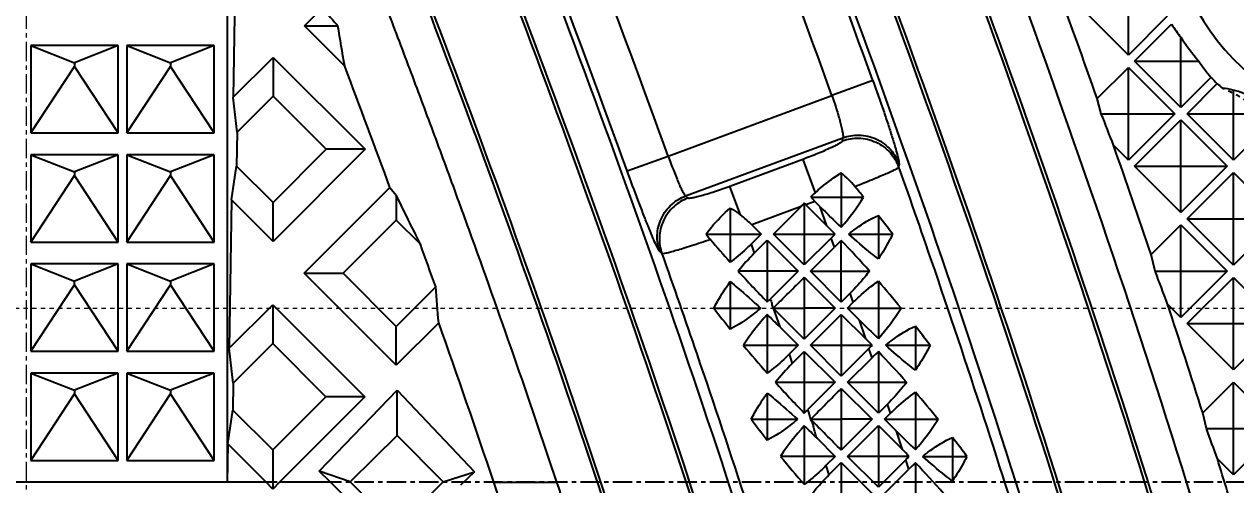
# Model space of a CAD drawing. Header units: millimetres. Extents: x 2089 to 2530, y 1631 to 2074.
# Drawn here: x 2248.25 to 2276.14, y 1901.51 to 1912.11 of the extents above; entities that cross this region are included whole.
import ezdxf

# ---------------------------------------------------------------- set-up
doc = ezdxf.new("R2010")
doc.units = ezdxf.units.MM
doc.linetypes.add('CENTER', pattern=[0.6, 0.375, -0.075, 0.075, -0.075])
doc.linetypes.add('HIDDEN', pattern=[0.2, 0.1, -0.1])
doc.layers.add('center', color=1, linetype='CENTER', lineweight=9)
doc.layers.add('cool', color=153, linetype='HIDDEN', lineweight=9)
doc.layers.add('DEFAULT_2', color=8, linetype='HIDDEN')
doc.styles.get("Standard").update_dxf_attribs({"font": 'arial.ttf'})
doc.dimstyles.new('副本 ISO-25-1', dxfattribs={"dimtxt": 5, "dimasz": 5, "dimexe": 0, "dimexo": 0, "dimgap": 0, "dimtad": 1, "dimtxsty": 'Standard', "dimcen": 0, "dimclrd": 4, "dimclre": 4, "dimclrt": 6, "dimazin": 0, "dimtfac": 1, "dimtofl": 0, "dimtmove": 0, "dimatfit": 3, "dimfxl": 0, "dimarcsym": 0})

# ---------------------------------------------------------------- blocks, each defined once
blk = doc.blocks.new('3')
at = {"color": 1, "linetype": 'CENTER', "ltscale": 1.181757}
blk.add_line((-0.15, -456.331), (189.85, -456.331), dxfattribs=at)
at = {"layer": 'cool', "ltscale": 0.932966}
blk.add_line((14.18, -452.331), (175.52, -452.331), dxfattribs=at)
blk = doc.blocks.new('*D81')
at = {"color": 4, "linetype": 'Continuous', "lineweight": -2, "transparency": 16777216}
blk.add_line((2319.933, 1901.577), (2357.456, 1901.577), dxfattribs=at)
at = {"layer": 'Defpoints', "color": 0, "transparency": 16777216}
for p in [(2319.933, 1901.577), (2350.286, 1901.577), (2248.301, 1863.577)]:
    blk.add_point(p, dxfattribs=at)
at = {"color": 6, "transparency": 16777216, "insert": (2353.871, 1904.131), "char_height": 5, "attachment_point": 5}
blk.add_mtext('38', dxfattribs=at)
blk = doc.blocks.new('*D104')
at = {"color": 4, "linetype": 'Continuous', "lineweight": -2, "transparency": 16777216}
blk.add_line((2263.119, 1914.627), (2367.196, 1914.627), dxfattribs=at)
at = {"layer": 'Defpoints', "color": 0, "transparency": 16777216}
for p in [(2263.119, 1914.627), (2350.286, 1914.627), (2248.301, 1863.577)]:
    blk.add_point(p, dxfattribs=at)
at = {"color": 6, "transparency": 16777216, "insert": (2358.741, 1917.632), "char_height": 5, "attachment_point": 5}
blk.add_mtext('51,05', dxfattribs=at)
blk = doc.blocks.new('*D105')
at = {"color": 4, "linetype": 'Continuous', "lineweight": -2, "transparency": 16777216}
for p, q in [((2330.286, 1916.555), (2340.286, 1921.944)), ((2340.286, 1921.944), (2367.169, 1921.944)), ((2282.505, 1916.555), (2330.286, 1916.555))]:
    blk.add_line(p, q, dxfattribs=at)
at = {"layer": 'Defpoints', "color": 0, "transparency": 16777216}
for p in [(2350.286, 1921.944), (2282.505, 1916.555), (2248.301, 1863.577)]:
    blk.add_point(p, dxfattribs=at)
at = {"color": 6, "transparency": 16777216, "insert": (2358.728, 1924.949), "char_height": 5, "attachment_point": 5}
blk.add_mtext('52,98', dxfattribs=at)
blk = doc.blocks.new('*D106')
at = {"color": 4, "linetype": 'Continuous', "lineweight": -2, "transparency": 16777216}
blk.add_line((2289.301, 1939.577), (2357.404, 1939.577), dxfattribs=at)
at = {"layer": 'Defpoints', "color": 0, "transparency": 16777216}
for p in [(2289.301, 1939.577), (2350.286, 1939.577), (2248.301, 1863.577)]:
    blk.add_point(p, dxfattribs=at)
at = {"color": 6, "transparency": 16777216, "insert": (2353.845, 1942.13), "char_height": 5, "attachment_point": 5}
blk.add_mtext('76', dxfattribs=at)
blk = doc.blocks.new('*D107')
at = {"color": 4, "linetype": 'Continuous', "lineweight": -2, "transparency": 16777216}
blk.add_line((2248.301, 1951.21), (2367.166, 1951.21), dxfattribs=at)
at = {"layer": 'Defpoints', "color": 0, "transparency": 16777216}
for p in [(2248.301, 1951.21), (2350.286, 1951.21), (2248.301, 1863.577)]:
    blk.add_point(p, dxfattribs=at)
at = {"color": 6, "transparency": 16777216, "insert": (2358.726, 1954.215), "char_height": 5, "attachment_point": 5}
blk.add_mtext('87,63', dxfattribs=at)
blk = doc.blocks.new('*D108')
at = {"color": 4, "linetype": 'Continuous', "lineweight": -2, "transparency": 16777216}
for p, q in [((2248.301, 1967.004), (2330.286, 1967.004)), ((2330.286, 1967.004), (2340.286, 1960.5)), ((2340.286, 1960.5), (2370.573, 1960.5))]:
    blk.add_line(p, q, dxfattribs=at)
at = {"layer": 'Defpoints', "color": 0, "transparency": 16777216}
for p in [(2248.301, 1967.004), (2350.286, 1960.5), (2248.301, 1863.577)]:
    blk.add_point(p, dxfattribs=at)
at = {"color": 6, "transparency": 16777216, "insert": (2360.43, 1963.504), "char_height": 5, "attachment_point": 5}
blk.add_mtext('103,43', dxfattribs=at)
blk = doc.blocks.new('*D109')
at = {"color": 4, "linetype": 'Continuous', "lineweight": -2, "transparency": 16777216}
blk.add_line((2273.301, 1970.577), (2360.863, 1970.577), dxfattribs=at)
at = {"layer": 'Defpoints', "color": 0, "transparency": 16777216}
for p in [(2273.301, 1970.577), (2350.286, 1970.577), (2248.301, 1863.577)]:
    blk.add_point(p, dxfattribs=at)
at = {"color": 6, "transparency": 16777216, "insert": (2355.575, 1973.13), "char_height": 5, "attachment_point": 5}
blk.add_mtext('107', dxfattribs=at)
blk = doc.blocks.new('*D110')
at = {"color": 4, "linetype": 'Continuous', "lineweight": -2, "transparency": 16777216}
blk.add_line((2324.901, 1993.577), (2360.846, 1993.577), dxfattribs=at)
at = {"layer": 'Defpoints', "color": 0, "transparency": 16777216}
for p in [(2324.901, 1993.577), (2350.286, 1993.577), (2248.301, 1863.577)]:
    blk.add_point(p, dxfattribs=at)
at = {"color": 6, "transparency": 16777216, "insert": (2355.566, 1996.132), "char_height": 5, "attachment_point": 5}
blk.add_mtext('130', dxfattribs=at)
blk = doc.blocks.new('*D82')
at = {"color": 4, "linetype": 'Continuous', "lineweight": -2, "transparency": 16777216}
blk.add_line((2248.301, 2000.77), (2248.301, 2021.007), dxfattribs=at)
at = {"layer": 'Defpoints', "color": 0, "transparency": 16777216}
for p in [(2248.301, 2017.746), (2248.301, 2000.77), (2248.301, 1863.577)]:
    blk.add_point(p, dxfattribs=at)
at = {"color": 6, "transparency": 16777216, "insert": (2245.748, 2019.376), "char_height": 5, "attachment_point": 5, "rotation": 90}
blk.add_mtext('0', dxfattribs=at)
blk = doc.blocks.new('*D123')
at = {"color": 4, "linetype": 'Continuous', "lineweight": -2, "transparency": 16777216}
blk.add_line((2273.301, 1973.877), (2273.301, 2025.031), dxfattribs=at)
at = {"layer": 'Defpoints', "color": 0, "transparency": 16777216}
for p in [(2273.301, 2017.746), (2273.301, 1973.877), (2248.301, 1863.577)]:
    blk.add_point(p, dxfattribs=at)
at = {"color": 6, "transparency": 16777216, "insert": (2270.748, 2021.389), "char_height": 5, "attachment_point": 5, "rotation": 90}
blk.add_mtext('25', dxfattribs=at)
blk = doc.blocks.new('*D124')
at = {"color": 4, "linetype": 'Continuous', "lineweight": -2, "transparency": 16777216}
blk.add_line((2289.301, 1942.877), (2289.301, 2024.144), dxfattribs=at)
at = {"layer": 'Defpoints', "color": 0, "transparency": 16777216}
for p in [(2289.301, 2017.746), (2289.301, 1942.877), (2248.301, 1863.577)]:
    blk.add_point(p, dxfattribs=at)
at = {"color": 6, "transparency": 16777216, "insert": (2286.791, 2020.945), "char_height": 5, "attachment_point": 5, "rotation": 90}
blk.add_mtext('41', dxfattribs=at)
blk = doc.blocks.new('*D125')
at = {"color": 4, "linetype": 'Continuous', "lineweight": -2, "transparency": 16777216}
blk.add_line((2283.485, 1918.755), (2283.485, 2034.625), dxfattribs=at)
at = {"layer": 'Defpoints', "color": 0, "transparency": 16777216}
for p in [(2283.485, 2017.746), (2283.485, 1918.755), (2248.301, 1863.577)]:
    blk.add_point(p, dxfattribs=at)
at = {"color": 6, "transparency": 16777216, "insert": (2280.481, 2026.186), "char_height": 5, "attachment_point": 5, "rotation": 90}
blk.add_mtext('35,18', dxfattribs=at)
blk = doc.blocks.new('*D126')
at = {"color": 4, "linetype": 'Continuous', "lineweight": -2, "transparency": 16777216}
blk.add_line((2263.119, 1916.827), (2263.119, 2034.097), dxfattribs=at)
at = {"layer": 'Defpoints', "color": 0, "transparency": 16777216}
for p in [(2263.119, 2017.746), (2263.119, 1916.827), (2248.301, 1863.577)]:
    blk.add_point(p, dxfattribs=at)
at = {"color": 6, "transparency": 16777216, "insert": (2260.114, 2025.921), "char_height": 5, "attachment_point": 5, "rotation": 90}
blk.add_mtext('14,82', dxfattribs=at)
blk = doc.blocks.new('*D127')
at = {"color": 4, "linetype": 'Continuous', "lineweight": -2, "transparency": 16777216}
blk.add_line((2318.301, 2000.177), (2318.301, 2024.85), dxfattribs=at)
at = {"layer": 'Defpoints', "color": 0, "transparency": 16777216}
for p in [(2318.301, 2017.746), (2318.301, 2000.177), (2248.301, 1863.577)]:
    blk.add_point(p, dxfattribs=at)
at = {"color": 6, "transparency": 16777216, "insert": (2315.748, 2021.298), "char_height": 5, "attachment_point": 5, "rotation": 90}
blk.add_mtext('70', dxfattribs=at)
blk = doc.blocks.new('*D91')
at = {"color": 4, "linetype": 'Continuous', "lineweight": -2, "transparency": 16777216}
blk.add_line((2163.032, 1901.577), (2141.504, 1901.577), dxfattribs=at)
at = {"layer": 'Defpoints', "color": 0, "transparency": 16777216}
for p in [(2148.673, 1901.577), (2163.032, 1901.577), (2248.301, 1863.577)]:
    blk.add_point(p, dxfattribs=at)
at = {"color": 6, "transparency": 16777216, "insert": (2145.088, 1904.131), "char_height": 5, "attachment_point": 5}
blk.add_mtext('38', dxfattribs=at)
blk = doc.blocks.new('*D92')
at = {"color": 4, "linetype": 'Continuous', "lineweight": -2, "transparency": 16777216}
for p, q in [((2168.673, 1914.551), (2158.673, 1910.284)), ((2231.896, 1914.551), (2168.673, 1914.551)), ((2158.673, 1910.284), (2131.801, 1910.284))]:
    blk.add_line(p, q, dxfattribs=at)
at = {"layer": 'Defpoints', "color": 0, "transparency": 16777216}
for p in [(2231.896, 1914.551), (2148.673, 1910.284), (2248.301, 1863.577)]:
    blk.add_point(p, dxfattribs=at)
at = {"color": 6, "transparency": 16777216, "insert": (2140.237, 1913.289), "char_height": 5, "attachment_point": 5}
blk.add_mtext('50,97', dxfattribs=at)
blk = doc.blocks.new('*D93')
at = {"color": 4, "linetype": 'Continuous', "lineweight": -2, "transparency": 16777216}
blk.add_line((2211.765, 1916.555), (2131.79, 1916.555), dxfattribs=at)
at = {"layer": 'Defpoints', "color": 0, "transparency": 16777216}
for p in [(2148.673, 1916.555), (2211.765, 1916.555), (2248.301, 1863.577)]:
    blk.add_point(p, dxfattribs=at)
at = {"color": 6, "transparency": 16777216, "insert": (2140.232, 1919.56), "char_height": 5, "attachment_point": 5}
blk.add_mtext('52,98', dxfattribs=at)
blk = doc.blocks.new('*D94')
at = {"color": 4, "linetype": 'Continuous', "lineweight": -2, "transparency": 16777216}
blk.add_line((2206.838, 1939.577), (2141.555, 1939.577), dxfattribs=at)
at = {"layer": 'Defpoints', "color": 0, "transparency": 16777216}
for p in [(2148.673, 1939.577), (2206.838, 1939.577), (2248.301, 1863.577)]:
    blk.add_point(p, dxfattribs=at)
at = {"color": 6, "transparency": 16777216, "insert": (2145.114, 1942.13), "char_height": 5, "attachment_point": 5}
blk.add_mtext('76', dxfattribs=at)
blk = doc.blocks.new('*D95')
at = {"color": 4, "linetype": 'Continuous', "lineweight": -2, "transparency": 16777216}
blk.add_line((2222.617, 1970.577), (2138.097, 1970.577), dxfattribs=at)
at = {"layer": 'Defpoints', "color": 0, "transparency": 16777216}
for p in [(2148.673, 1970.577), (2222.617, 1970.577), (2248.301, 1863.577)]:
    blk.add_point(p, dxfattribs=at)
at = {"color": 6, "transparency": 16777216, "insert": (2143.385, 1973.13), "char_height": 5, "attachment_point": 5}
blk.add_mtext('107', dxfattribs=at)
blk = doc.blocks.new('*D96')
at = {"color": 4, "linetype": 'Continuous', "lineweight": -2, "transparency": 16777216}
blk.add_line((2175.173, 1993.577), (2138.114, 1993.577), dxfattribs=at)
at = {"layer": 'Defpoints', "color": 0, "transparency": 16777216}
for p in [(2148.673, 1993.577), (2175.173, 1993.577), (2248.301, 1863.577)]:
    blk.add_point(p, dxfattribs=at)
at = {"color": 6, "transparency": 16777216, "insert": (2143.393, 1996.132), "char_height": 5, "attachment_point": 5}
blk.add_mtext('130', dxfattribs=at)
blk = doc.blocks.new('*D98')
at = {"color": 4, "linetype": 'Continuous', "lineweight": -2, "transparency": 16777216}
blk.add_line((2213.116, 1918.755), (2213.116, 2033.658), dxfattribs=at)
at = {"layer": 'Defpoints', "color": 0, "transparency": 16777216}
for p in [(2213.116, 2016.779), (2213.116, 1918.755), (2248.301, 1863.577)]:
    blk.add_point(p, dxfattribs=at)
at = {"color": 6, "transparency": 16777216, "insert": (2210.111, 2025.218), "char_height": 5, "attachment_point": 5, "rotation": 90}
blk.add_mtext('35,18', dxfattribs=at)
blk = doc.blocks.new('*D146')
at = {"color": 4, "linetype": 'Continuous', "lineweight": -2, "transparency": 16777216}
blk.add_line((2233.454, 1916.751), (2233.454, 2033.218), dxfattribs=at)
at = {"layer": 'Defpoints', "color": 0, "transparency": 16777216}
for p in [(2233.454, 2016.779), (2233.454, 1916.751), (2248.301, 1863.577)]:
    blk.add_point(p, dxfattribs=at)
at = {"color": 6, "transparency": 16777216, "insert": (2230.449, 2024.998), "char_height": 5, "attachment_point": 5, "rotation": 90}
blk.add_mtext('14,85', dxfattribs=at)
blk = doc.blocks.new('*D147')
at = {"color": 4, "linetype": 'Continuous', "lineweight": -2, "transparency": 16777216}
for p, q in [((2205.584, 2006.779), (2205.584, 2023.177)), ((2207.301, 1996.779), (2205.584, 2006.779)), ((2207.301, 1942.877), (2207.301, 1996.779))]:
    blk.add_line(p, q, dxfattribs=at)
at = {"layer": 'Defpoints', "color": 0, "transparency": 16777216}
for p in [(2205.584, 2016.779), (2207.301, 1942.877), (2248.301, 1863.577)]:
    blk.add_point(p, dxfattribs=at)
at = {"color": 6, "transparency": 16777216, "insert": (2203.073, 2019.978), "char_height": 5, "attachment_point": 5, "rotation": 90}
blk.add_mtext('41', dxfattribs=at)
blk = doc.blocks.new('*D148')
at = {"color": 4, "linetype": 'Continuous', "lineweight": -2, "transparency": 16777216}
blk.add_line((2223.301, 1973.877), (2223.301, 2024.064), dxfattribs=at)
at = {"layer": 'Defpoints', "color": 0, "transparency": 16777216}
for p in [(2223.301, 2016.779), (2223.301, 1973.877), (2248.301, 1863.577)]:
    blk.add_point(p, dxfattribs=at)
at = {"color": 6, "transparency": 16777216, "insert": (2220.748, 2020.421), "char_height": 5, "attachment_point": 5, "rotation": 90}
blk.add_mtext('25', dxfattribs=at)
blk = doc.blocks.new('*D149')
at = {"color": 4, "linetype": 'Continuous', "lineweight": -2, "transparency": 16777216}
blk.add_line((2178.301, 2000.177), (2178.301, 2023.883), dxfattribs=at)
at = {"layer": 'Defpoints', "color": 0, "transparency": 16777216}
for p in [(2178.301, 2016.779), (2178.301, 2000.177), (2248.301, 1863.577)]:
    blk.add_point(p, dxfattribs=at)
at = {"color": 6, "transparency": 16777216, "insert": (2175.748, 2020.331), "char_height": 5, "attachment_point": 5, "rotation": 90}
blk.add_mtext('70', dxfattribs=at)

msp = doc.modelspace()

# ---------------------------------------------------------------- linework, layer by layer
at = {"color": 7, "linetype": 'Continuous'}
for p, q in [((2252.924, 1916.674), (2252.924, 1901.565)), ((2253.111, 1913.68), (2253.06, 1910.427)), ((2273.671, 1911.4), (2273.671, 1913.532)), ((2254.702, 1912.071), (2255.117, 1912.487)), ((2273.671, 1911.4), (2272.605, 1912.466)), ((2254.702, 1912.071), (2255.47, 1912.072)), ((2255.628, 1911.147), (2254.702, 1912.071)), ((2274.562, 1912.291), (2273.671, 1911.4)), ((2273.813, 1911.258), (2274.664, 1912.109)), ((2274.879, 1910.192), (2274.879, 1911.809)), ((2248.401, 1911.617), (2248.401, 1909.607)), ((2250.411, 1911.617), (2248.401, 1911.617)), ((2248.401, 1911.617), (2249.406, 1911.222)), ((2250.411, 1911.617), (2249.407, 1911.223)), ((2250.411, 1909.607), (2250.411, 1911.617)), ((2250.612, 1911.617), (2250.612, 1909.607)), ((2252.622, 1911.617), (2250.612, 1911.617)), ((2250.612, 1911.617), (2251.617, 1911.222)), ((2252.622, 1911.617), (2251.618, 1911.223)), ((2252.622, 1909.607), (2252.622, 1911.617)), ((2249.407, 1911.223), (2249.407, 1911.137)), ((2251.618, 1911.223), (2251.618, 1911.137)), ((2253.06, 1910.427), (2253.98, 1911.347)), ((2253.98, 1911.347), (2253.98, 1910.452)), ((2253.98, 1911.347), (2256.098, 1909.231)), ((2273.813, 1911.258), (2275.29, 1911.258)), ((2274.879, 1910.192), (2273.813, 1911.258)), ((2248.401, 1909.607), (2249.405, 1911.137)), ((2250.411, 1909.607), (2249.406, 1911.137)), ((2250.612, 1909.607), (2251.616, 1911.137)), ((2252.622, 1909.607), (2251.617, 1911.137)), ((2272.953, 1910.398), (2273.671, 1911.115)), ((2273.671, 1908.983), (2273.671, 1911.115)), ((2273.671, 1911.115), (2274.737, 1910.049)), ((2267.789, 1910.812), (2266.845, 1910.47)), ((2275.572, 1910.885), (2274.879, 1910.192)), ((2275.021, 1910.049), (2275.712, 1910.741)), ((2253.153, 1909.624), (2253.06, 1910.426)), ((2253.98, 1910.452), (2253.153, 1909.624)), ((2255.203, 1909.231), (2253.98, 1910.452)), ((2263.077, 1909.075), (2266.845, 1910.47)), ((2273.047, 1910.049), (2272.953, 1910.398)), ((2276.087, 1908.983), (2276.087, 1910.589)), ((2273.047, 1910.049), (2274.737, 1910.049)), ((2274.737, 1910.049), (2273.671, 1908.983)), ((2273.813, 1908.841), (2274.879, 1909.907)), ((2274.879, 1907.775), (2274.879, 1909.907)), ((2274.879, 1909.907), (2275.945, 1908.841)), ((2275.021, 1910.049), (2276.902, 1910.049)), ((2276.087, 1908.983), (2275.021, 1910.049)), ((2277.004, 1909.901), (2276.087, 1908.983)), ((2248.401, 1909.607), (2250.411, 1909.607)), ((2250.612, 1909.607), (2252.622, 1909.607)), ((2253.153, 1909.624), (2253.141, 1908.843)), ((2263.478, 1908.156), (2267.096, 1909.496)), ((2267.088, 1909.425), (2267.096, 1909.496)), ((2273.671, 1908.983), (2273.33, 1909.324)), ((2248.401, 1909.104), (2248.401, 1907.094)), ((2250.411, 1909.104), (2248.401, 1909.104)), ((2248.401, 1909.104), (2249.406, 1908.709)), ((2250.411, 1909.104), (2249.407, 1908.71)), ((2250.411, 1907.094), (2250.411, 1909.104)), ((2250.612, 1909.104), (2250.612, 1907.094)), ((2252.622, 1909.104), (2250.612, 1909.104)), ((2250.612, 1909.104), (2251.617, 1908.709)), ((2252.622, 1909.104), (2251.618, 1908.71)), ((2252.622, 1907.094), (2252.622, 1909.104)), ((2253.98, 1908.006), (2255.203, 1909.231)), ((2256.098, 1909.231), (2253.98, 1907.11)), ((2256.098, 1909.231), (2255.203, 1909.231)), ((2262.133, 1908.734), (2263.077, 1909.075)), ((2266.174, 1908.997), (2264.498, 1908.377)), ((2266.174, 1908.997), (2266.459, 1908.228)), ((2249.407, 1908.71), (2249.407, 1908.624)), ((2251.618, 1908.71), (2251.618, 1908.624)), ((2253.024, 1908.065), (2253.141, 1908.843)), ((2253.141, 1908.843), (2253.98, 1908.006)), ((2267.062, 1908.686), (2267.062, 1907.437)), ((2268.391, 1908.891), (2268.382, 1908.821)), ((2273.813, 1908.841), (2275.945, 1908.841)), ((2274.879, 1907.775), (2273.813, 1908.841)), ((2275.945, 1908.841), (2274.879, 1907.775)), ((2275.021, 1907.633), (2276.087, 1908.699)), ((2276.087, 1906.567), (2276.087, 1908.699)), ((2276.087, 1908.699), (2277.153, 1907.633)), ((2248.401, 1907.094), (2249.405, 1908.624)), ((2250.411, 1907.094), (2249.406, 1908.625)), ((2250.612, 1907.094), (2251.616, 1908.624)), ((2252.622, 1907.094), (2251.617, 1908.625)), ((2254.695, 1906.376), (2256.67, 1908.352)), ((2256.67, 1908.352), (2256.815, 1908.176)), ((2256.815, 1908.176), (2256.815, 1907.601)), ((2263.478, 1908.156), (2263.529, 1908.107)), ((2264.742, 1907.718), (2264.498, 1908.377)), ((2266.357, 1908.131), (2267.576, 1908.131)), ((2253.024, 1908.065), (2252.971, 1904.649)), ((2253.98, 1907.11), (2253.024, 1908.065)), ((2253.98, 1907.11), (2253.98, 1908.006)), ((2264.503, 1907.877), (2264.503, 1906.631)), ((2266.135, 1907.915), (2264.998, 1907.494)), ((2265.498, 1907.279), (2266.135, 1907.915)), ((2266.209, 1907.989), (2266.209, 1906.568)), ((2266.45, 1908.032), (2266.243, 1907.955)), ((2266.243, 1907.955), (2266.729, 1907.47)), ((2266.575, 1907.908), (2266.45, 1908.032)), ((2266.729, 1907.47), (2266.575, 1907.908)), ((2256.815, 1907.601), (2255.591, 1906.377)), ((2257.371, 1907.046), (2256.815, 1907.601)), ((2267.915, 1907.709), (2267.915, 1906.708)), ((2275.021, 1907.633), (2277.153, 1907.633)), ((2276.087, 1906.567), (2275.021, 1907.633)), ((2277.153, 1907.633), (2276.087, 1906.567)), ((2264.998, 1907.494), (2265.214, 1907.279)), ((2274.193, 1906.805), (2274.879, 1907.491)), ((2274.879, 1905.359), (2274.879, 1907.491)), ((2274.879, 1907.491), (2275.945, 1906.425)), ((2248.401, 1907.094), (2250.411, 1907.094)), ((2250.612, 1907.094), (2252.622, 1907.094)), ((2263.951, 1907.279), (2265.214, 1907.279)), ((2265.214, 1907.279), (2264.983, 1907.048)), ((2264.983, 1907.048), (2265.057, 1906.837)), ((2265.057, 1906.837), (2265.356, 1907.137)), ((2265.356, 1907.137), (2265.356, 1905.716)), ((2265.356, 1907.137), (2266.067, 1906.426)), ((2266.209, 1906.568), (2265.498, 1907.279)), ((2265.498, 1907.279), (2266.917, 1907.279)), ((2266.828, 1907.187), (2266.209, 1906.568)), ((2266.901, 1906.976), (2266.828, 1907.187)), ((2267.062, 1905.715), (2267.062, 1907.129)), ((2267.234, 1907.279), (2268.245, 1907.279)), ((2262.93, 1906.834), (2262.879, 1906.883)), ((2266.351, 1906.426), (2266.901, 1906.976)), ((2274.289, 1906.425), (2274.193, 1906.805)), ((2248.401, 1906.592), (2248.401, 1904.582)), ((2250.411, 1906.592), (2248.401, 1906.592)), ((2248.401, 1906.592), (2249.406, 1906.197)), ((2250.411, 1906.592), (2249.407, 1906.198)), ((2250.411, 1904.582), (2250.411, 1906.592)), ((2250.612, 1906.592), (2250.612, 1904.582)), ((2252.622, 1906.592), (2250.612, 1906.592)), ((2250.612, 1906.592), (2251.617, 1906.197)), ((2252.622, 1906.592), (2251.618, 1906.198)), ((2252.622, 1904.582), (2252.622, 1906.592)), ((2249.405, 1906.112), (2249.405, 1906.198)), ((2251.618, 1906.198), (2251.618, 1906.112)), ((2254.695, 1906.376), (2255.591, 1906.377)), ((2256.815, 1904.26), (2254.695, 1906.376)), ((2255.591, 1906.377), (2256.814, 1905.155)), ((2264.503, 1906.185), (2264.503, 1905.092)), ((2266.067, 1906.426), (2264.687, 1906.426)), ((2266.067, 1906.426), (2265.423, 1905.782)), ((2266.209, 1906.284), (2266.209, 1904.862)), ((2266.209, 1906.284), (2266.92, 1905.573)), ((2267.062, 1905.715), (2266.351, 1906.426)), ((2266.351, 1906.426), (2267.711, 1906.426)), ((2267.915, 1906.194), (2267.915, 1904.876)), ((2274.289, 1906.425), (2275.945, 1906.425)), ((2275.945, 1906.425), (2274.879, 1905.359)), ((2275.021, 1905.217), (2276.087, 1906.283)), ((2276.087, 1904.151), (2276.087, 1906.283)), ((2276.087, 1906.283), (2277.153, 1905.217)), ((2248.401, 1904.582), (2249.405, 1906.112)), ((2250.411, 1904.582), (2249.406, 1906.112)), ((2250.612, 1904.582), (2251.616, 1906.112)), ((2252.622, 1904.582), (2251.617, 1906.112)), ((2256.814, 1905.155), (2257.723, 1906.065)), ((2267.266, 1905.919), (2267.062, 1905.715)), ((2267.338, 1905.708), (2267.266, 1905.919)), ((2252.971, 1904.649), (2253.974, 1905.652)), ((2253.974, 1905.652), (2253.974, 1904.757)), ((2253.974, 1905.652), (2256.092, 1903.536)), ((2267.204, 1905.573), (2267.338, 1905.708)), ((2274.879, 1905.359), (2274.573, 1905.665)), ((2264.127, 1905.573), (2265.2, 1905.573)), ((2265.356, 1905.425), (2265.356, 1904.078)), ((2266.209, 1904.862), (2265.496, 1905.576)), ((2265.496, 1905.576), (2265.644, 1905.144)), ((2265.498, 1905.574), (2266.209, 1905.573)), ((2266.92, 1905.573), (2266.209, 1904.862)), ((2266.92, 1905.573), (2266.209, 1905.573)), ((2266.351, 1904.72), (2267.062, 1905.431)), ((2267.062, 1905.431), (2267.062, 1904.01)), ((2267.062, 1905.431), (2267.623, 1904.87)), ((2267.477, 1905.3), (2267.204, 1905.573)), ((2267.204, 1905.573), (2268.438, 1905.573)), ((2256.815, 1904.26), (2256.814, 1905.155)), ((2257.793, 1905.239), (2256.815, 1904.26)), ((2265.643, 1905.144), (2266.067, 1904.72)), ((2267.623, 1904.87), (2267.477, 1905.3)), ((2268.767, 1905.162), (2268.767, 1904.145)), ((2275.021, 1905.217), (2277.153, 1905.217)), ((2276.087, 1904.151), (2275.021, 1905.217)), ((2277.153, 1905.217), (2276.087, 1904.151)), ((2248.401, 1904.582), (2250.411, 1904.582)), ((2250.612, 1904.582), (2252.622, 1904.582)), ((2253.064, 1903.847), (2252.971, 1904.649)), ((2253.974, 1904.757), (2253.064, 1903.847)), ((2255.197, 1903.536), (2253.974, 1904.757)), ((2264.806, 1904.72), (2266.067, 1904.72)), ((2266.067, 1904.72), (2265.858, 1904.511)), ((2265.858, 1904.511), (2265.93, 1904.299)), ((2265.93, 1904.299), (2266.209, 1904.578)), ((2266.209, 1904.578), (2266.209, 1903.159)), ((2266.209, 1904.578), (2266.92, 1903.868)), ((2267.062, 1904.01), (2266.351, 1904.72)), ((2266.351, 1904.72), (2267.771, 1904.72)), ((2267.698, 1904.646), (2267.062, 1904.01)), ((2267.77, 1904.433), (2267.698, 1904.646)), ((2267.915, 1904.572), (2267.915, 1903.157)), ((2268.083, 1904.72), (2269.105, 1904.72)), ((2267.204, 1903.868), (2267.77, 1904.433)), ((2248.401, 1904.079), (2248.401, 1902.069)), ((2250.411, 1904.079), (2248.401, 1904.079)), ((2248.401, 1904.079), (2249.406, 1903.684)), ((2250.411, 1904.079), (2249.407, 1903.685)), ((2250.411, 1902.069), (2250.411, 1904.079)), ((2250.612, 1904.079), (2250.612, 1902.069)), ((2252.622, 1904.079), (2250.612, 1904.079)), ((2250.612, 1904.079), (2251.617, 1903.684)), ((2252.622, 1904.079), (2251.618, 1903.685)), ((2252.622, 1902.069), (2252.622, 1904.079)), ((2249.407, 1903.685), (2249.407, 1903.599)), ((2251.618, 1903.685), (2251.618, 1903.599)), ((2253.064, 1903.847), (2253.055, 1903.228)), ((2255.043, 1901.822), (2256.837, 1903.689)), ((2256.837, 1902.64), (2256.837, 1903.689)), ((2256.837, 1903.689), (2258.616, 1901.808)), ((2265.544, 1903.868), (2266.92, 1903.868)), ((2266.92, 1903.868), (2266.286, 1903.234)), ((2267.062, 1903.725), (2267.062, 1902.304)), ((2267.062, 1903.725), (2267.772, 1903.015)), ((2267.915, 1903.157), (2267.204, 1903.868)), ((2267.204, 1903.868), (2268.566, 1903.868)), ((2275.384, 1903.164), (2276.087, 1903.867)), ((2276.087, 1901.735), (2276.087, 1903.867)), ((2276.087, 1903.867), (2277.153, 1902.801)), ((2248.401, 1902.069), (2249.405, 1903.599)), ((2250.411, 1902.069), (2249.406, 1903.6)), ((2250.612, 1902.069), (2251.616, 1903.599)), ((2252.622, 1902.069), (2251.617, 1903.6)), ((2253.973, 1902.311), (2255.197, 1903.536)), ((2256.092, 1903.536), (2254.125, 1901.567)), ((2256.092, 1903.536), (2255.197, 1903.536)), ((2265.356, 1903.62), (2265.356, 1902.537)), ((2268.767, 1903.638), (2268.767, 1902.318)), ((2252.937, 1902.45), (2253.055, 1903.228)), ((2253.055, 1903.228), (2253.973, 1902.311)), ((2268.125, 1903.367), (2267.915, 1903.157)), ((2268.057, 1903.015), (2268.195, 1903.153)), ((2268.195, 1903.153), (2268.125, 1903.367)), ((2275.471, 1902.801), (2275.384, 1903.164)), ((2264.985, 1903.015), (2266.052, 1903.015)), ((2266.209, 1902.866), (2266.209, 1901.518)), ((2266.353, 1903.015), (2267.062, 1903.015)), ((2267.772, 1903.015), (2267.062, 1902.304)), ((2267.772, 1903.015), (2267.062, 1903.015)), ((2267.204, 1902.162), (2267.915, 1902.873)), ((2267.915, 1902.873), (2267.915, 1901.451)), ((2267.915, 1902.873), (2268.467, 1902.32)), ((2268.33, 1902.741), (2268.057, 1903.015)), ((2268.057, 1903.015), (2269.29, 1903.015)), ((2256.837, 1902.64), (2255.758, 1901.577)), ((2257.899, 1901.577), (2256.837, 1902.64)), ((2266.503, 1902.578), (2266.92, 1902.162)), ((2268.467, 1902.32), (2268.33, 1902.741)), ((2269.62, 1902.6), (2269.62, 1901.593)), ((2275.471, 1902.801), (2277.153, 1902.801)), ((2277.153, 1902.801), (2276.087, 1901.735)), ((2252.937, 1902.451), (2252.924, 1901.567)), ((2253.822, 1901.567), (2252.937, 1902.451)), ((2253.973, 1902.311), (2253.974, 1901.407)), ((2248.401, 1902.069), (2250.411, 1902.069)), ((2250.612, 1902.069), (2252.622, 1902.069)), ((2266.92, 1902.162), (2265.66, 1902.162)), ((2266.92, 1902.162), (2266.709, 1901.951)), ((2266.778, 1901.736), (2267.062, 1902.02)), ((2267.062, 1902.02), (2267.062, 1900.6)), ((2267.062, 1902.02), (2267.772, 1901.309)), ((2267.915, 1901.451), (2267.204, 1902.162)), ((2268.623, 1902.162), (2267.204, 1902.162)), ((2268.545, 1902.082), (2267.915, 1901.451)), ((2268.614, 1901.867), (2268.545, 1902.082)), ((2268.767, 1902.013), (2268.767, 1900.599)), ((2268.938, 1902.162), (2269.953, 1902.162)), ((2276.087, 1901.735), (2275.719, 1902.103)), ((2255.305, 1901.567), (2255.043, 1901.822)), ((2255.758, 1901.577), (2255.043, 1901.822)), ((2257.899, 1901.577), (2258.616, 1901.808)), ((2258.616, 1901.808), (2258.294, 1901.499)), ((2266.709, 1901.951), (2266.778, 1901.736)), ((2268.057, 1901.309), (2268.614, 1901.867)), ((2253.822, 1901.567), (2242.762, 1901.567)), ((2253.974, 1901.407), (2253.822, 1901.567)), ((2254.125, 1901.567), (2253.974, 1901.407)), ((2255.305, 1901.567), (2254.125, 1901.567)), ((2256.823, 1900.047), (2255.305, 1901.567)), ((2255.758, 1901.577), (2256.82, 1900.514)), ((2256.82, 1900.514), (2257.899, 1901.577)), ((2259.166, 1901.247), (2259.059, 1901.567)), ((2259.059, 1901.567), (2260.507, 1901.567))]:
    msp.add_line(p, q, dxfattribs=at)
for centre, radius, start, end in [((1950.403, 1795.895), 337.55, 19.90395, 21.64352), ((1940.414, 1792.106), 347.229, 19.93078, 21.61699), ((1935.043, 1790.076), 348.951, 19.939, 21.58702), ((1935.063, 1790.075), 347.93, 19.94042, 21.58846), ((2280.461, 1915.463), 6.03, 157.1449, 242.4567), ((2280.461, 1915.463), 5.025, 158.5138, 241.1626), ((2280.461, 1915.463), 4.937, 158.4644, 241.2109), ((2002.271, 1814.819), 287.061, 19.44823, 20.01665), ((2009.935, 1869.809), 249.146, 9.55058, 9.76638), ((1962.352, 1800.192), 313.563, 20.17803, 20.72308), ((2280.461, 1915.463), 6.697, 223.1183, 224.8384), ((2004.408, 1804.913), 288.48, 21.21911, 21.37364), ((2034.49, 1826.129), 252.915, 18.60156, 19.20492), ((2265.566, 1906.864), 2.357, 39.9157, 50.6052), ((1918.235, 1740.925), 377.636, 26.09732, 26.2884), ((2275.767, 1898.239), 13.654, 132.9808, 133.5709), ((2268.094, 1909.677), 2.326, 221.6616, 225.0277), ((2263.111, 1910.903), 5.255, 318.7442, 328.1764), ((2245.928, 1890.436), 27.961, 39.2629, 39.9144), ((2274.522, 1899.528), 11.861, 134.4939, 134.9977), ((2264.5, 1906.212), 2.466, 45.0024, 46.1102), ((2280.024, 1921.335), 19.005, 224.955, 226.9966), ((2263.183, 1905.677), 2.569, 45.0383, 52.6408), ((2248.266, 1892.292), 24.974, 36.8741, 38.1187), ((2251.114, 1891.857), 22.081, 44.3003, 44.9969), ((2000.779, 1814.262), 272.852, 19.66127, 19.88017), ((2265.763, 1908.612), 2.25, 216.3503, 220.2901), ((2286.008, 1925.751), 28.776, 220.2532, 221.6412), ((2263.261, 1910.752), 5.043, 315.004, 316.4641), ((2270.282, 1903.598), 4.779, 132.3543, 135.0193), ((2248.671, 1889.51), 25.469, 41.6195, 43.7728), ((2268.799, 1903.105), 5.285, 135.073, 141.0702), ((2283.013, 1923.032), 24.73, 222.1819, 224.4408), ((2247.519, 1888.475), 27.017, 39.2614, 40.9836), ((2034.171, 1816.293), 256.477, 20.39332, 20.57455), ((1926.679, 1877.771), 332.251, 4.74226, 4.88526), ((2261.957, 1909.249), 4.902, 313.9025, 315.0027), ((2059.755, 1834.566), 226.278, 17.64745, 18.31318), ((2285.546, 1921.954), 26.965, 217.408, 218.7071), ((2269.309, 1901.775), 5.381, 137.276, 146.8073), ((2251.875, 1891.384), 19.465, 44.9826, 46.1656), ((2263.911, 1908.427), 5.352, 318.4287, 327.7695), ((2032.152, 1825.352), 239.366, 18.56642, 19.49626), ((2280.486, 1918.291), 18.385, 224.9621, 226.8599), ((2249.898, 1890.367), 23.977, 36.7703, 38.098), ((2252.802, 1890.05), 20.96, 44.4227, 44.9983), ((2286.053, 1922.345), 27.606, 219.6766, 221.4322), ((2264.104, 1908.24), 5.083, 315.0027, 316.1722), ((2271.199, 1901.006), 4.849, 132.643, 135.0142), ((2250.485, 1887.82), 24.175, 41.5911, 43.8653), ((2269.726, 1900.513), 5.361, 135.0792, 141.2699), ((2283.211, 1919.78), 23.777, 222.0083, 224.3513), ((2249.331, 1886.783), 25.726, 39.1195, 40.9314), ((2262.79, 1906.731), 4.945, 313.7479, 315.0038), ((2285.394, 1918.478), 25.605, 217.1491, 218.5027), ((2270.232, 1899.165), 5.467, 137.3826, 146.7521), ((2253.375, 1889.457), 18.561, 44.9857, 46.2571), ((2264.694, 1905.924), 5.44, 318.4875, 327.6713), ((2280.717, 1915.111), 17.506, 224.9594, 226.9499), ((2251.699, 1888.654), 22.708, 36.5013, 37.8902), ((2057.721, 1824.898), 231.266, 19.50177, 19.68537), ((2254.298, 1888.151), 20.038, 44.3638, 44.9979), ((2285.926, 1918.885), 26.274, 219.5284, 221.3735), ((2264.902, 1905.724), 5.151, 315.0032, 316.2546), ((2272.076, 1898.407), 4.894, 132.532, 135.0161), ((2251.945, 1885.897), 23.297, 41.419, 43.7719), ((2077.094, 1840.053), 208.091, 16.92549, 17.34852)]:
    msp.add_arc(centre, radius, start, end, dxfattribs=at)
for centre, major_axis, start_param, end_param in [((2280.134, 1915.789), (4.673, -4.673), -1.763539, -1.707716), ((2280.815, 1915.816), (5.065, 5.065), 2.949575, 3.045908), ((2280.794, 1915.129), (-4.769, 4.769), 1.398907, 1.468174), ((2280.129, 1915.795), (4.758, -4.758), -1.503712, -1.479935), ((2275.726, 1909.353), (0.912, -0.912), 2.071398, 2.271568), ((2275.852, 1909.352), (0.891, 0.891), -0.199128, 0.599247)]:
    msp.add_ellipse(centre, major_axis=major_axis, ratio=0.997558, start_param=start_param, end_param=end_param, dxfattribs=at)
for points, knots in [([(2275.374, 1900.392), (2274.147, 1904.425), (2271.441, 1912.414), (2268.401, 1920.279), (2266.83, 1924.19)], [0, 0, 0, 0, 0.499992, 1, 1, 1, 1]), ([(2274.49, 1900.123), (2273.267, 1904.143), (2270.569, 1912.107), (2267.538, 1919.947), (2265.972, 1923.846)], [0, 0, 0, 0, 0.49999, 1, 1, 1, 1]), ([(2266.037, 1923.872), (2267.604, 1919.972), (2270.635, 1912.13), (2273.333, 1904.164), (2274.557, 1900.143)], [0, 0, 0, 0, 0.50001, 1, 1, 1, 1]), ([(2272.597, 1899.547), (2271.383, 1903.539), (2268.703, 1911.449), (2265.692, 1919.235), (2264.136, 1923.108)], [0, 0, 0, 0, 0.49999, 1, 1, 1, 1]), ([(2264.201, 1923.134), (2265.758, 1919.261), (2268.769, 1911.472), (2271.449, 1903.561), (2272.665, 1899.567)], [0, 0, 0, 0, 0.50001, 1, 1, 1, 1]), ([(2263.343, 1922.789), (2264.895, 1918.928), (2267.897, 1911.165), (2270.569, 1903.279), (2271.78, 1899.298)], [0, 0, 0, 0, 0.500009, 1, 1, 1, 1]), ([(2236.094, 1901.567), (2236.419, 1902.541), (2237.082, 1904.484), (2237.94, 1906.902), (2238.644, 1908.831), (2239.178, 1910.275), (2239.72, 1911.716), (2240.269, 1913.155), (2240.731, 1914.352), (2241.104, 1915.308), (2241.382, 1916.027), (2241.664, 1916.743), (2242.09, 1917.678), (2242.829, 1918.74), (2243.958, 1919.8), (2245.29, 1920.593), (2246.76, 1921.084), (2248.301, 1921.251), (2249.842, 1921.084), (2251.311, 1920.593), (2252.643, 1919.8), (2253.773, 1918.74), (2254.511, 1917.677), (2254.938, 1916.743), (2255.221, 1916.027), (2255.496, 1915.308), (2255.872, 1914.353), (2256.333, 1913.155), (2256.882, 1911.716), (2257.423, 1910.275), (2257.958, 1908.831), (2258.661, 1906.902), (2259.52, 1904.484), (2260.183, 1902.541), (2260.507, 1901.567)], [0, 0, 0, 0, 0.062524, 0.125048, 0.156311, 0.187573, 0.218835, 0.250097, 0.281359, 0.296991, 0.31262, 0.328257, 0.343885, 0.375108, 0.406332, 0.437554, 0.468777, 0.5, 0.531224, 0.562446, 0.593669, 0.624893, 0.656113, 0.671745, 0.68738, 0.703009, 0.718641, 0.749903, 0.781165, 0.812427, 0.843689, 0.874952, 0.937476, 1, 1, 1, 1]), ([(2265.759, 1897.466), (2264.7, 1900.948), (2262.384, 1907.852), (2259.797, 1914.657), (2258.461, 1918.042)], [0, 0, 0, 0, 0.499993, 1, 1, 1, 1]), ([(2264.875, 1897.197), (2263.819, 1900.667), (2261.511, 1907.547), (2258.933, 1914.329), (2257.601, 1917.703)], [0, 0, 0, 0, 0.499992, 1, 1, 1, 1]), ([(2257.666, 1917.728), (2258.999, 1914.354), (2261.577, 1907.571), (2263.886, 1900.688), (2264.942, 1897.218)], [0, 0, 0, 0, 0.500008, 1, 1, 1, 1]), ([(2263.019, 1896.632), (2261.971, 1900.077), (2259.679, 1906.908), (2257.119, 1913.641), (2255.797, 1916.99)], [0, 0, 0, 0, 0.499992, 1, 1, 1, 1]), ([(2255.862, 1917.016), (2257.185, 1913.666), (2259.745, 1906.931), (2262.038, 1900.099), (2263.086, 1896.653)], [0, 0, 0, 0, 0.500008, 1, 1, 1, 1]), ([(2255.117, 1912.487), (2255.147, 1912.452), (2255.218, 1912.364), (2255.34, 1912.229), (2255.426, 1912.124), (2255.47, 1912.072)], [0, 0, 0, 0, 0.250138, 0.624857, 1, 1, 1, 1]), ([(2267.789, 1910.812), (2267.872, 1910.583), (2267.99, 1910.248), (2268.134, 1909.818), (2268.224, 1909.537), (2268.296, 1909.299), (2268.349, 1909.112), (2268.379, 1908.982), (2268.392, 1908.915), (2268.391, 1908.891)], [0, 0, 0, 0, 0.362626, 0.528273, 0.675956, 0.800998, 0.898913, 0.965395, 1, 1, 1, 1]), ([(2266.845, 1910.47), (2266.885, 1910.356), (2266.941, 1910.187), (2267.006, 1909.97), (2267.044, 1909.828), (2267.073, 1909.707), (2267.093, 1909.611), (2267.101, 1909.544), (2267.102, 1909.507), (2267.096, 1909.496)], [0, 0, 0, 0, 0.361227, 0.526379, 0.673487, 0.797762, 0.895301, 0.962956, 1, 1, 1, 1]), ([(2267.096, 1909.496), (2267.215, 1909.539), (2267.482, 1909.583), (2267.882, 1909.488), (2268.211, 1909.243), (2268.348, 1909.01), (2268.391, 1908.891)], [0, 0, 0, 0, 0.240162, 0.50049, 0.760508, 1, 1, 1, 1]), ([(2267.088, 1909.425), (2267.087, 1909.421), (2267.081, 1909.412), (2267.058, 1909.39), (2267.007, 1909.358), (2266.923, 1909.312), (2266.811, 1909.258), (2266.675, 1909.197), (2266.461, 1909.107), (2266.291, 1909.041), (2266.174, 1908.997)], [0, 0, 0, 0, 0.011921, 0.031291, 0.094477, 0.189754, 0.313768, 0.462319, 0.630323, 1, 1, 1, 1]), ([(2267.088, 1909.425), (2267.206, 1909.469), (2267.473, 1909.513), (2267.873, 1909.418), (2268.203, 1909.172), (2268.34, 1908.94), (2268.382, 1908.821)], [0, 0, 0, 0, 0.240141, 0.50046, 0.760486, 1, 1, 1, 1]), ([(2263.077, 1909.075), (2263.118, 1908.96), (2263.179, 1908.794), (2263.262, 1908.583), (2263.319, 1908.448), (2263.369, 1908.335), (2263.412, 1908.247), (2263.446, 1908.191), (2263.467, 1908.161), (2263.478, 1908.156)], [0, 0, 0, 0, 0.362233, 0.527806, 0.675166, 0.799448, 0.896718, 0.963824, 1, 1, 1, 1]), ([(2262.879, 1906.883), (2262.863, 1906.899), (2262.831, 1906.959), (2262.774, 1907.077), (2262.698, 1907.253), (2262.605, 1907.481), (2262.498, 1907.753), (2262.337, 1908.174), (2262.215, 1908.506), (2262.133, 1908.734)], [0, 0, 0, 0, 0.034262, 0.100063, 0.197474, 0.322287, 0.470024, 0.636002, 1, 1, 1, 1]), ([(2266.459, 1908.228), (2266.507, 1908.272), (2266.696, 1908.44), (2266.902, 1908.588), (2267.062, 1908.686)], [0, 0, 0, 0, 0.258615, 1, 1, 1, 1]), ([(2267.374, 1908.376), (2267.51, 1908.429), (2267.703, 1908.505), (2267.943, 1908.605), (2268.088, 1908.667), (2268.206, 1908.719), (2268.293, 1908.762), (2268.347, 1908.791), (2268.373, 1908.81), (2268.38, 1908.817), (2268.382, 1908.821)], [0, 0, 0, 0, 0.395999, 0.563763, 0.707298, 0.824284, 0.912842, 0.971473, 0.989413, 1, 1, 1, 1]), ([(2268.382, 1908.821), (2268.662, 1908.028), (2269.769, 1904.847), (2270.81, 1901.644), (2271.546, 1899.227)], [0, 0, 0, 0, 0.249847, 1, 1, 1, 1]), ([(2262.879, 1906.883), (2262.838, 1907), (2262.799, 1907.261), (2262.894, 1907.652), (2263.135, 1907.975), (2263.362, 1908.112), (2263.478, 1908.156)], [0, 0, 0, 0, 0.239907, 0.49953, 0.759449, 1, 1, 1, 1]), ([(2264.498, 1908.377), (2264.381, 1908.333), (2264.21, 1908.273), (2263.989, 1908.202), (2263.846, 1908.16), (2263.726, 1908.128), (2263.633, 1908.108), (2263.573, 1908.1), (2263.542, 1908.101), (2263.531, 1908.104), (2263.529, 1908.107)], [0, 0, 0, 0, 0.370263, 0.538498, 0.687172, 0.811162, 0.906241, 0.969065, 0.988234, 1, 1, 1, 1]), ([(2263.529, 1908.107), (2263.412, 1908.064), (2263.185, 1907.927), (2262.945, 1907.604), (2262.849, 1907.213), (2262.889, 1906.951), (2262.93, 1906.834)], [0, 0, 0, 0, 0.240548, 0.500465, 0.76009, 1, 1, 1, 1]), ([(2263.951, 1907.279), (2263.99, 1907.333), (2264.156, 1907.548), (2264.349, 1907.742), (2264.503, 1907.877)], [0, 0, 0, 0, 0.245129, 1, 1, 1, 1]), ([(2264.503, 1907.877), (2264.523, 1907.866), (2264.606, 1907.817), (2264.684, 1907.762), (2264.742, 1907.718)], [0, 0, 0, 0, 0.241124, 1, 1, 1, 1]), ([(2267.234, 1907.279), (2267.29, 1907.324), (2267.502, 1907.489), (2267.734, 1907.631), (2267.915, 1907.709)], [0, 0, 0, 0, 0.26696, 1, 1, 1, 1]), ([(2262.93, 1906.834), (2262.933, 1906.832), (2262.945, 1906.832), (2262.978, 1906.835), (2263.041, 1906.847), (2263.141, 1906.872), (2263.272, 1906.909), (2263.432, 1906.957), (2263.694, 1907.039), (2263.901, 1907.108), (2264.047, 1907.157)], [0, 0, 0, 0, 0.010355, 0.028166, 0.086792, 0.175625, 0.293035, 0.436993, 0.604979, 1, 1, 1, 1]), ([(2264.983, 1907.048), (2264.945, 1907.01), (2264.793, 1906.862), (2264.631, 1906.725), (2264.503, 1906.631)], [0, 0, 0, 0, 0.253169, 1, 1, 1, 1]), ([(2267.915, 1906.708), (2267.856, 1906.752), (2267.624, 1906.935), (2267.4, 1907.129), (2267.234, 1907.279)], [0, 0, 0, 0, 0.247086, 1, 1, 1, 1]), ([(2268.245, 1907.279), (2268.222, 1907.231), (2268.122, 1907.035), (2268.008, 1906.847), (2267.915, 1906.708)], [0, 0, 0, 0, 0.239428, 1, 1, 1, 1]), ([(2262.93, 1906.834), (2263.201, 1906.064), (2264.273, 1902.982), (2265.282, 1899.878), (2265.994, 1897.538)], [0, 0, 0, 0, 0.250177, 1, 1, 1, 1]), ([(2264.127, 1905.573), (2264.153, 1905.624), (2264.267, 1905.835), (2264.397, 1906.037), (2264.503, 1906.185)], [0, 0, 0, 0, 0.239635, 1, 1, 1, 1]), ([(2264.503, 1906.185), (2264.563, 1906.136), (2264.801, 1905.939), (2265.031, 1905.732), (2265.2, 1905.573)], [0, 0, 0, 0, 0.24808, 1, 1, 1, 1]), ([(2265.496, 1905.576), (2265.614, 1905.694), (2265.854, 1905.928), (2266.091, 1906.165), (2266.209, 1906.284)], [0, 0, 0, 0, 0.499999, 1, 1, 1, 1]), ([(2267.711, 1906.426), (2267.677, 1906.382), (2267.537, 1906.206), (2267.386, 1906.039), (2267.266, 1905.919)], [0, 0, 0, 0, 0.246637, 1, 1, 1, 1]), ([(2267.338, 1905.708), (2267.384, 1905.753), (2267.565, 1905.927), (2267.76, 1906.087), (2267.915, 1906.194)], [0, 0, 0, 0, 0.254616, 1, 1, 1, 1]), ([(2265.423, 1905.782), (2265.432, 1905.766), (2265.448, 1905.733), (2265.46, 1905.679), (2265.47, 1905.625), (2265.487, 1905.592), (2265.496, 1905.576)], [0, 0, 0, 0, 0.250461, 0.499949, 0.749686, 1, 1, 1, 1]), ([(2265.2, 1905.573), (2265.144, 1905.524), (2264.927, 1905.343), (2264.69, 1905.184), (2264.503, 1905.092)], [0, 0, 0, 0, 0.263641, 1, 1, 1, 1]), ([(2268.083, 1904.72), (2268.139, 1904.767), (2268.352, 1904.935), (2268.585, 1905.081), (2268.767, 1905.162)], [0, 0, 0, 0, 0.26622, 1, 1, 1, 1]), ([(2265.858, 1904.511), (2265.818, 1904.472), (2265.659, 1904.318), (2265.489, 1904.175), (2265.356, 1904.078)], [0, 0, 0, 0, 0.253422, 1, 1, 1, 1]), ([(2268.767, 1904.145), (2268.709, 1904.189), (2268.475, 1904.374), (2268.25, 1904.569), (2268.083, 1904.72)], [0, 0, 0, 0, 0.247076, 1, 1, 1, 1]), ([(2269.105, 1904.72), (2269.081, 1904.672), (2268.979, 1904.475), (2268.863, 1904.284), (2268.767, 1904.145)], [0, 0, 0, 0, 0.239665, 1, 1, 1, 1]), ([(2266.355, 1903.014), (2266.473, 1903.132), (2266.709, 1903.369), (2266.943, 1903.607), (2267.062, 1903.725)], [0, 0, 0, 0, 0.499999, 1, 1, 1, 1]), ([(2268.566, 1903.868), (2268.532, 1903.824), (2268.393, 1903.651), (2268.243, 1903.486), (2268.125, 1903.367)], [0, 0, 0, 0, 0.246786, 1, 1, 1, 1]), ([(2264.985, 1903.015), (2265.011, 1903.065), (2265.124, 1903.274), (2265.252, 1903.473), (2265.356, 1903.62)], [0, 0, 0, 0, 0.239828, 1, 1, 1, 1]), ([(2265.356, 1903.62), (2265.416, 1903.572), (2265.653, 1903.377), (2265.883, 1903.172), (2266.052, 1903.015)], [0, 0, 0, 0, 0.247831, 1, 1, 1, 1]), ([(2268.195, 1903.153), (2268.24, 1903.198), (2268.42, 1903.372), (2268.614, 1903.531), (2268.767, 1903.638)], [0, 0, 0, 0, 0.254467, 1, 1, 1, 1]), ([(2266.052, 1903.015), (2265.996, 1902.966), (2265.779, 1902.786), (2265.543, 1902.628), (2265.356, 1902.537)], [0, 0, 0, 0, 0.263809, 1, 1, 1, 1]), ([(2266.355, 1903.014), (2266.372, 1902.979), (2266.405, 1902.909), (2266.431, 1902.797), (2266.453, 1902.683), (2266.486, 1902.613), (2266.503, 1902.578)], [0, 0, 0, 0, 0.250382, 0.499955, 0.749754, 1, 1, 1, 1]), ([(2268.938, 1902.162), (2268.993, 1902.208), (2269.206, 1902.375), (2269.438, 1902.52), (2269.62, 1902.6)], [0, 0, 0, 0, 0.266324, 1, 1, 1, 1]), ([(2269.62, 1901.593), (2269.562, 1901.637), (2269.328, 1901.819), (2269.103, 1902.012), (2268.938, 1902.162)], [0, 0, 0, 0, 0.246736, 1, 1, 1, 1]), ([(2269.953, 1902.162), (2269.93, 1902.115), (2269.829, 1901.919), (2269.714, 1901.731), (2269.62, 1901.593)], [0, 0, 0, 0, 0.2399, 1, 1, 1, 1]), ([(2266.709, 1901.951), (2266.669, 1901.912), (2266.511, 1901.758), (2266.342, 1901.616), (2266.209, 1901.518)], [0, 0, 0, 0, 0.253327, 1, 1, 1, 1]), ([(2266.395, 1901.309), (2266.425, 1901.346), (2266.547, 1901.494), (2266.677, 1901.635), (2266.778, 1901.736)], [0, 0, 0, 0, 0.247614, 1, 1, 1, 1]), ([(2260.507, 1901.567), (2261.022, 1900.025), (2262.018, 1896.93), (2263.385, 1892.249), (2264.622, 1887.532), (2265.562, 1883.579), (2266.271, 1880.406), (2266.778, 1878.021), (2267.252, 1875.63), (2267.633, 1873.635), (2267.943, 1872.039), (2268.257, 1870.444), (2268.62, 1868.444), (2268.888, 1866.017), (2268.918, 1864.388), (2268.891, 1863.575)], [0, 0, 0, 0, 0.124991, 0.249981, 0.374971, 0.49996, 0.562458, 0.624952, 0.687439, 0.749932, 0.781186, 0.812444, 0.874939, 0.937478, 1, 1, 1, 1])]:
    msp.add_open_spline(points, degree=3, knots=knots, dxfattribs=at)
for points in [[(2266.286, 1903.234), (2266.31, 1903.161), (2266.333, 1903.088), (2266.355, 1903.014)], [(2267.062, 1902.304), (2266.826, 1902.54), (2266.591, 1902.778), (2266.355, 1903.014)]]:
    msp.add_open_spline(points, degree=3, dxfattribs=at)
at = {"layer": 'center', "color": 1, "linetype": 'CENTER', "ltscale": 1.181757}
msp.add_line((2248.301, 1713.577), (2248.301, 2013.577), dxfattribs=at)
at = {"layer": 'DEFAULT_2', "color": 8, "linetype": 'HIDDEN'}
msp.add_open_spline([(2276.997, 1909.789), (2276.985, 1909.804), (2276.961, 1909.835), (2276.901, 1909.899), (2276.806, 1909.999), (2276.606, 1910.185), (2276.284, 1910.422), (2275.993, 1910.57), (2275.834, 1910.637)], degree=3, knots=[0, 0, 0, 0, 0.041184, 0.081646, 0.1785, 0.32791, 0.644009, 1, 1, 1, 1], dxfattribs=at)

# ---------------------------------------------------------------- block references
msp.add_blockref('3', (2153.451, 2357.908))

# ---------------------------------------------------------------- dimensions: what is measured, and where the dimension line sits
for feature_location, offset, dtype, origin, picture, middle in [((2283.485, 1918.755), (0, 98.991), 1, (2248.301, 1863.577), '*D125', (2280.481, 2026.186)), ((2263.119, 1916.827), (0, 100.919), 1, (2248.301, 1863.577), '*D126', (2260.114, 2025.921)), ((2213.1161, 1918.7553), (0, 98.0233), 1, (2248.3008, 1863.577), '*D98', (2210.1114, 2025.2183)), ((2233.454, 1916.751), (0, 100.028), 1, (2248.301, 1863.577), '*D146', (2230.449, 2024.998)), ((2273.301, 1973.877), (0, 43.869), 1, (2248.301, 1863.577), '*D123', (2270.748, 2021.389)), ((2318.301, 2000.177), (0, 17.569), 1, (2248.301, 1863.577), '*D127', (2315.748, 2021.298)), ((2289.301, 1942.877), (0, 74.869), 1, (2248.301, 1863.577), '*D124', (2286.791, 2020.945)), ((2223.301, 1973.877), (0, 42.902), 1, (2248.301, 1863.577), '*D148', (2220.748, 2020.421)), ((2178.301, 2000.177), (0, 16.602), 1, (2248.301, 1863.577), '*D149', (2175.748, 2020.331)), ((2207.301, 1942.877), (-1.717, 73.902), 1, (2248.301, 1863.577), '*D147', (2203.073, 2019.978)), ((2248.300791177, 2000.769722327), (0, 16.976359267), 1, (2248.300791177, 1863.576959318), '*D82', (2245.747926239, 2019.376368088)), ((2175.173, 1993.577), (-26.5, 0), 0, (2248.301, 1863.577), '*D96', (2143.393, 1996.132)), ((2324.901, 1993.577), (25.386, 0), 0, (2248.301, 1863.577), '*D110', (2355.566, 1996.132)), ((2222.617, 1970.577), (-73.944, 0), 0, (2248.301, 1863.577), '*D95', (2143.385, 1973.13)), ((2273.301, 1970.577), (76.986, 0), 0, (2248.301, 1863.577), '*D109', (2355.575, 1973.13)), ((2248.301, 1967.004), (101.986, -6.504), 0, (2248.301, 1863.577), '*D108', (2360.43, 1963.504)), ((2248.301, 1951.21), (101.986, 0), 0, (2248.301, 1863.577), '*D107', (2358.726, 1954.215)), ((2206.838, 1939.577), (-58.164, 0), 0, (2248.301, 1863.577), '*D94', (2145.114, 1942.13)), ((2289.301, 1939.577), (60.986, 0), 0, (2248.301, 1863.577), '*D106', (2353.845, 1942.13)), ((2282.505, 1916.555), (67.781, 5.388), 0, (2248.301, 1863.577), '*D105', (2358.728, 1924.949)), ((2211.765, 1916.555), (-63.092, 0), 0, (2248.301, 1863.577), '*D93', (2140.232, 1919.56)), ((2263.119, 1914.627), (87.167, 0), 0, (2248.301, 1863.577), '*D104', (2358.741, 1917.632)), ((2231.896, 1914.551), (-83.223, -4.267), 0, (2248.301, 1863.577), '*D92', (2140.237, 1913.289)), ((2163.032, 1901.577), (-14.359, 0), 0, (2248.301, 1863.577), '*D91', (2145.088, 1904.131)), ((2319.933, 1901.577), (30.354, 0), 0, (2248.301, 1863.577), '*D81', (2353.871, 1904.131))]:
    dim = msp.add_ordinate_dim(feature_location=feature_location, offset=offset, dtype=dtype, origin=origin, dimstyle='副本 ISO-25-1', override={"dimfxl": 1.25, "dimarcsym": 1})
    dim.commit()
    dim.dimension.update_dxf_attribs({"geometry": picture, "text_midpoint": middle})

doc.saveas('drawing.dxf')
